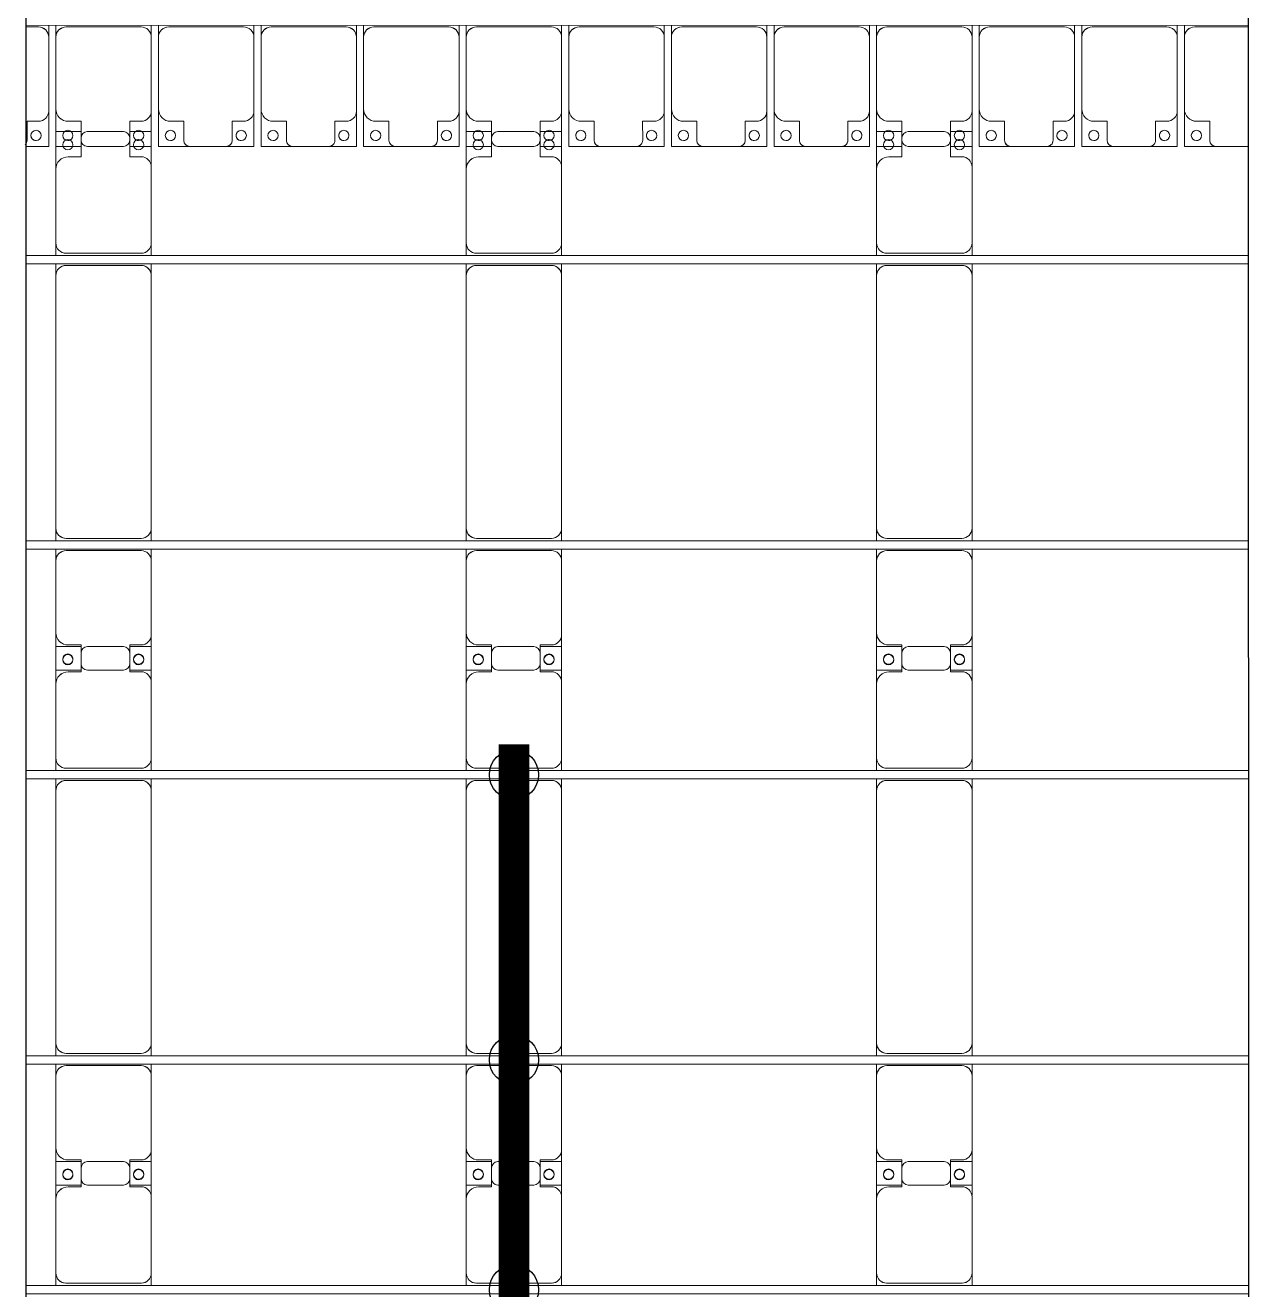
# Model space of a CAD drawing. Header units: millimetres. Extents: x -496478 to -186190, y -204059 to -87354.
# Drawn here: x -311122 to -305160, y -176290 to -170127 of the extents above; entities that cross this region are included whole.
import ezdxf

# ---------------------------------------------------------------- set-up
doc = ezdxf.new("R2010")
doc.units = ezdxf.units.MM
for name, color, linetype, lineweight in [('A-DETL-MBND', 5, 'Continuous', 9), ('A-GENM', 13, 'Continuous', 9), ('S-BEAM', 12, 'Continuous', 9)]:
    doc.layers.add(name, color=color, linetype=linetype, lineweight=lineweight)
doc.layers.add('GC-HOP 40x60 GIA CUONG', color=1, linetype='Continuous')

# ---------------------------------------------------------------- blocks, each defined once
blk = doc.blocks.new('Dải phao đi lại kèm đỡ invester - DẢI PHAO ĐI LẠI-18893-BỐ TRÍ KHUNG KẾT CẤU BÈ PIN 01')
at = {"layer": 'A-DETL-MBND', "color": 8}
for p, q in [((127673.4, -729.7), (127611.5, -729.7)), ((127723.4, -722), (127723.4, -779.7)), ((127758.4, -779.7), (127758.4, -722)), ((128173.4, -729.7), (127808.4, -729.7)), ((128223.4, -722), (128223.4, -779.7)), ((128258.4, -779.7), (128258.4, -722)), ((128673.4, -729.7), (128308.4, -729.7)), ((128723.4, -722), (128723.4, -779.7)), ((128758.4, -779.7), (128758.4, -722)), ((129173.4, -729.7), (128808.4, -729.7)), ((129223.4, -722), (129223.4, -779.7)), ((129258.4, -779.7), (129258.4, -722)), ((129673.4, -729.7), (129308.4, -729.7)), ((129723.4, -722), (129723.4, -779.7)), ((129758.4, -779.7), (129758.4, -722)), ((130173.4, -729.7), (129808.4, -729.7)), ((130223.4, -722), (130223.4, -779.7)), ((130258.4, -779.7), (130258.4, -722)), ((130673.4, -729.7), (130308.4, -729.7)), ((130723.4, -722), (130723.4, -779.7)), ((130758.4, -779.7), (130758.4, -722)), ((131173.4, -729.7), (130808.4, -729.7)), ((131223.4, -722), (131223.4, -779.7)), ((131258.4, -779.7), (131258.4, -722)), ((131673.4, -729.7), (131308.4, -729.7)), ((131723.4, -722), (131723.4, -779.7)), ((131758.4, -779.7), (131758.4, -722)), ((132173.4, -729.7), (131808.4, -729.7)), ((132223.4, -722), (132223.4, -779.7)), ((132258.4, -779.7), (132258.4, -722)), ((132673.4, -729.7), (132308.4, -729.7)), ((132723.4, -722), (132723.4, -779.7)), ((132758.4, -779.7), (132758.4, -722)), ((133173.4, -729.7), (132808.4, -729.7)), ((133223.4, -722), (133223.4, -779.7)), ((133258.4, -779.7), (133258.4, -722)), ((133571.5, -729.7), (133308.4, -729.7)), ((127723.4, -1139.7), (127723.4, -779.7)), ((127758.4, -779.7), (127758.4, -1129.7)), ((128223.4, -1139.7), (128223.4, -779.7)), ((128258.4, -779.7), (128258.4, -1129.7)), ((128723.4, -1139.7), (128723.4, -779.7)), ((128758.4, -779.7), (128758.4, -1129.7)), ((129223.4, -1139.7), (129223.4, -779.7)), ((129258.4, -779.7), (129258.4, -1129.7)), ((129723.4, -1139.7), (129723.4, -779.7)), ((129758.4, -779.7), (129758.4, -1129.7)), ((130223.4, -1139.7), (130223.4, -779.7)), ((130258.4, -779.7), (130258.4, -1129.7)), ((130723.4, -1139.7), (130723.4, -779.7)), ((130758.4, -779.7), (130758.4, -1129.7)), ((131223.4, -1139.7), (131223.4, -779.7)), ((131258.4, -779.7), (131258.4, -1129.7)), ((131723.4, -1139.7), (131723.4, -779.7)), ((131758.4, -779.7), (131758.4, -1129.7)), ((132223.4, -1139.7), (132223.4, -779.7)), ((132258.4, -779.7), (132258.4, -1129.7)), ((132723.4, -1139.7), (132723.4, -779.7)), ((132758.4, -779.7), (132758.4, -1129.7)), ((133223.4, -1139.7), (133223.4, -779.7)), ((133258.4, -779.7), (133258.4, -1129.7)), ((127723.4, -1139.7), (127723.4, -1312.2)), ((127758.4, -1312.2), (127758.4, -1129.7)), ((128223.4, -1139.7), (128223.4, -1312.2)), ((128258.4, -1312.2), (128258.4, -1129.7)), ((128723.4, -1139.7), (128723.4, -1312.2)), ((128758.4, -1312.2), (128758.4, -1129.7)), ((129223.4, -1139.7), (129223.4, -1312.2)), ((129258.4, -1312.2), (129258.4, -1129.7)), ((129723.4, -1139.7), (129723.4, -1312.2)), ((129758.4, -1312.2), (129758.4, -1129.7)), ((130223.4, -1139.7), (130223.4, -1312.2)), ((130258.4, -1312.2), (130258.4, -1129.7)), ((130723.4, -1139.7), (130723.4, -1312.2)), ((130758.4, -1312.2), (130758.4, -1129.7)), ((131223.4, -1139.7), (131223.4, -1312.2)), ((131258.4, -1312.2), (131258.4, -1129.7)), ((131723.4, -1139.7), (131723.4, -1312.2)), ((131758.4, -1312.2), (131758.4, -1129.7)), ((132223.4, -1139.7), (132223.4, -1312.2)), ((132258.4, -1312.2), (132258.4, -1129.7)), ((132723.4, -1139.7), (132723.4, -1312.2)), ((132758.4, -1312.2), (132758.4, -1129.7)), ((133223.4, -1139.7), (133223.4, -1312.2)), ((133258.4, -1312.2), (133258.4, -1129.7)), ((127618.2, -1282.2), (127618.2, -1189.7)), ((127618.2, -1189.7), (127673.4, -1189.7)), ((127818.4, -1189.7), (127881.8, -1189.7)), ((127881.8, -1189.7), (127881.8, -1282.2)), ((128118.2, -1282.2), (128118.2, -1189.7)), ((128118.2, -1189.7), (128173.4, -1189.7)), ((128318.4, -1189.7), (128381.8, -1189.7)), ((128381.8, -1189.7), (128381.8, -1282.2)), ((128618.2, -1282.2), (128618.2, -1189.7)), ((128618.2, -1189.7), (128673.4, -1189.7)), ((128818.4, -1189.7), (128881.8, -1189.7)), ((128881.8, -1189.7), (128881.8, -1282.2)), ((129118.2, -1282.2), (129118.2, -1189.7)), ((129118.2, -1189.7), (129173.4, -1189.7)), ((129318.4, -1189.7), (129381.8, -1189.7)), ((129381.8, -1189.7), (129381.8, -1282.2)), ((129618.2, -1282.2), (129618.2, -1189.7)), ((129618.2, -1189.7), (129673.4, -1189.7)), ((129818.4, -1189.7), (129881.8, -1189.7)), ((129881.8, -1189.7), (129881.8, -1282.2)), ((130118.2, -1282.2), (130118.2, -1189.7)), ((130118.2, -1189.7), (130173.4, -1189.7)), ((130318.4, -1189.7), (130381.8, -1189.7)), ((130381.8, -1189.7), (130381.8, -1282.2)), ((130618.2, -1282.2), (130618.2, -1189.7)), ((130618.2, -1189.7), (130673.4, -1189.7)), ((130818.4, -1189.7), (130881.8, -1189.7)), ((130881.8, -1189.7), (130881.8, -1282.2)), ((131118.2, -1282.2), (131118.2, -1189.7)), ((131118.2, -1189.7), (131173.4, -1189.7)), ((131318.4, -1189.7), (131381.8, -1189.7)), ((131381.8, -1189.7), (131381.8, -1282.2)), ((131618.2, -1282.2), (131618.2, -1189.7)), ((131618.2, -1189.7), (131673.4, -1189.7)), ((131818.4, -1189.7), (131881.8, -1189.7)), ((131881.8, -1189.7), (131881.8, -1282.2)), ((132118.2, -1282.2), (132118.2, -1189.7)), ((132118.2, -1189.7), (132173.4, -1189.7)), ((132318.4, -1189.7), (132381.8, -1189.7)), ((132381.8, -1189.7), (132381.8, -1282.2)), ((132618.2, -1282.2), (132618.2, -1189.7)), ((132618.2, -1189.7), (132673.4, -1189.7)), ((132818.4, -1189.7), (132881.8, -1189.7)), ((132881.8, -1189.7), (132881.8, -1282.2)), ((133118.2, -1282.2), (133118.2, -1189.7)), ((133118.2, -1189.7), (133173.4, -1189.7)), ((133318.4, -1189.7), (133381.8, -1189.7)), ((133381.8, -1189.7), (133381.8, -1282.2)), ((127723.4, -1312.2), (127611.5, -1312.2)), ((127611.5, -1312.2), (127723.4, -1312.2)), ((127881.8, -1312.2), (127758.4, -1312.2)), ((127792.1, -1312.2), (127840.2, -1312.2)), ((127911.8, -1312.2), (128088.2, -1312.2)), ((128223.4, -1312.2), (128118.2, -1312.2)), ((128138.5, -1312.2), (128186.6, -1312.2)), ((128411.8, -1312.2), (128258.4, -1312.2)), ((128258.4, -1312.2), (128411.8, -1312.2)), ((128411.8, -1312.2), (128588.2, -1312.2)), ((128723.4, -1312.2), (128588.2, -1312.2)), ((128588.2, -1312.2), (128723.4, -1312.2)), ((128911.8, -1312.2), (128758.4, -1312.2)), ((128758.4, -1312.2), (128911.8, -1312.2)), ((128911.8, -1312.2), (129088.2, -1312.2)), ((129223.4, -1312.2), (129088.2, -1312.2)), ((129088.2, -1312.2), (129223.4, -1312.2)), ((129411.8, -1312.2), (129258.4, -1312.2)), ((129258.4, -1312.2), (129411.8, -1312.2)), ((129411.8, -1312.2), (129588.2, -1312.2)), ((129723.4, -1312.2), (129588.2, -1312.2)), ((129588.2, -1312.2), (129723.4, -1312.2)), ((129881.8, -1312.2), (129758.4, -1312.2)), ((129792.1, -1312.2), (129840.2, -1312.2)), ((129911.8, -1312.2), (130088.2, -1312.2)), ((130223.4, -1312.2), (130118.2, -1312.2)), ((130138.5, -1312.2), (130186.6, -1312.2)), ((130411.8, -1312.2), (130258.4, -1312.2)), ((130258.4, -1312.2), (130411.8, -1312.2)), ((130411.8, -1312.2), (130588.2, -1312.2)), ((130723.4, -1312.2), (130588.2, -1312.2)), ((130588.2, -1312.2), (130723.4, -1312.2)), ((130911.8, -1312.2), (130758.4, -1312.2)), ((130758.4, -1312.2), (130911.8, -1312.2)), ((130911.8, -1312.2), (131088.2, -1312.2)), ((131223.4, -1312.2), (131088.2, -1312.2)), ((131088.2, -1312.2), (131220.1, -1312.2)), ((131411.8, -1312.2), (131258.4, -1312.2)), ((131258.4, -1312.2), (131411.8, -1312.2)), ((131411.8, -1312.2), (131588.2, -1312.2)), ((131723.4, -1312.2), (131588.2, -1312.2)), ((131588.2, -1312.2), (131723.4, -1312.2)), ((131881.8, -1312.2), (131758.4, -1312.2)), ((131792.1, -1312.2), (131840.2, -1312.2)), ((131911.8, -1312.2), (132088.2, -1312.2)), ((132223.4, -1312.2), (132118.2, -1312.2)), ((132138.5, -1312.2), (132186.6, -1312.2)), ((132411.8, -1312.2), (132258.4, -1312.2)), ((132258.4, -1312.2), (132411.8, -1312.2)), ((132411.8, -1312.2), (132588.2, -1312.2)), ((132723.4, -1312.2), (132588.2, -1312.2)), ((132588.2, -1312.2), (132723.4, -1312.2)), ((132911.8, -1312.2), (132758.4, -1312.2)), ((132758.4, -1312.2), (132911.8, -1312.2)), ((132911.8, -1312.2), (133088.2, -1312.2)), ((133223.4, -1312.2), (133088.2, -1312.2)), ((133088.2, -1312.2), (133223.4, -1312.2)), ((133411.8, -1312.2), (133258.4, -1312.2)), ((133258.4, -1312.2), (133411.8, -1312.2)), ((133411.8, -1312.2), (133571.5, -1312.2))]:
    blk.add_line(p, q, dxfattribs=at)
for centre, radius, start, end in [((127673.4, -779.7), 50, 0, 90), ((127673.4, -779.7), 50, 45, 90), ((127808.4, -779.7), 50, 90, 180), ((127808.4, -779.7), 50, 90, 135), ((128173.4, -779.7), 50, 360, 90), ((128173.4, -779.7), 50, 45, 90), ((128308.4, -779.7), 50, 90, 180), ((128308.4, -779.7), 50, 90, 135), ((128673.4, -779.7), 50, 360, 90), ((128673.4, -779.7), 50, 45, 90), ((128808.4, -779.7), 50, 90, 180), ((128808.4, -779.7), 50, 90, 135), ((129173.4, -779.7), 50, 0, 90), ((129173.4, -779.7), 50, 45, 90), ((129308.4, -779.7), 50, 90, 180), ((129308.4, -779.7), 50, 90, 135), ((129673.4, -779.7), 50, 0, 90), ((129673.4, -779.7), 50, 45, 90), ((129808.4, -779.7), 50, 90, 180), ((129808.4, -779.7), 50, 90, 135), ((130173.4, -779.7), 50, 360, 90), ((130173.4, -779.7), 50, 45, 90), ((130308.4, -779.7), 50, 90, 180), ((130308.4, -779.7), 50, 90, 135), ((130673.4, -779.7), 50, 360, 90), ((130673.4, -779.7), 50, 45, 90), ((130808.4, -779.7), 50, 90, 180), ((130808.4, -779.7), 50, 90, 135), ((131173.4, -779.7), 50, 360, 90), ((131173.4, -779.7), 50, 45, 90), ((131308.4, -779.7), 50, 90, 180), ((131308.4, -779.7), 50, 90, 135), ((131673.4, -779.7), 50, 360, 90), ((131673.4, -779.7), 50, 45, 90), ((131808.4, -779.7), 50, 90, 180), ((131808.4, -779.7), 50, 90, 135), ((132173.4, -779.7), 50, 360, 90), ((132173.4, -779.7), 50, 45, 90), ((132308.4, -779.7), 50, 90, 180), ((132308.4, -779.7), 50, 90, 135), ((132673.4, -779.7), 50, 360, 90), ((132673.4, -779.7), 50, 45, 90), ((132808.4, -779.7), 50, 90, 180), ((132808.4, -779.7), 50, 90, 135), ((133173.4, -779.7), 50, 0, 90), ((133173.4, -779.7), 50, 45, 90), ((133308.4, -779.7), 50, 90, 180), ((133308.4, -779.7), 50, 90, 135), ((127673.4, -1139.7), 50, 270, 0), ((127818.4, -1129.7), 60, 180, 270), ((128173.4, -1139.7), 50, 270, 360), ((128318.4, -1129.7), 60, 180, 270), ((128673.4, -1139.7), 50, 270, 0), ((128818.4, -1129.7), 60, 180, 270), ((129173.4, -1139.7), 50, 270, 0), ((129318.4, -1129.7), 60, 180, 270), ((129673.4, -1139.7), 50, 270, 360), ((129818.4, -1129.7), 60, 180, 270), ((130173.4, -1139.7), 50, 270, 0), ((130318.4, -1129.7), 60, 180, 270), ((130673.4, -1139.7), 50, 270, 0), ((130818.4, -1129.7), 60, 180, 270), ((131173.4, -1139.7), 50, 270, 360), ((131318.4, -1129.7), 60, 180, 270), ((131673.4, -1139.7), 50, 270, 0), ((131818.4, -1129.7), 60, 180, 270), ((132173.4, -1139.7), 50, 270, 0), ((132318.4, -1129.7), 60, 180, 270), ((132673.4, -1139.7), 50, 270, 360), ((132818.4, -1129.7), 60, 180, 270), ((133173.4, -1139.7), 50, 270, 0), ((133318.4, -1129.7), 60, 180, 270), ((127673.4, -1139.7), 50, 270, 315), ((127818.4, -1129.7), 60, 225, 270), ((128173.4, -1139.7), 50, 270, 315), ((128318.4, -1129.7), 60, 225, 270), ((128673.4, -1139.7), 50, 270, 315), ((128818.4, -1129.7), 60, 225, 270), ((129173.4, -1139.7), 50, 270, 315), ((129318.4, -1129.7), 60, 225, 270), ((129673.4, -1139.7), 50, 270, 315), ((129818.4, -1129.7), 60, 225, 270), ((130173.4, -1139.7), 50, 270, 315), ((130318.4, -1129.7), 60, 225, 270), ((130673.4, -1139.7), 50, 270, 315), ((130818.4, -1129.7), 60, 225, 270), ((131173.4, -1139.7), 50, 270, 315), ((131318.4, -1129.7), 60, 225, 270), ((131673.4, -1139.7), 50, 270, 315), ((131818.4, -1129.7), 60, 225, 270), ((132173.4, -1139.7), 50, 270, 315), ((132318.4, -1129.7), 60, 225, 270), ((132673.4, -1139.7), 50, 270, 315), ((132818.4, -1129.7), 60, 225, 270), ((133173.4, -1139.7), 50, 270, 315), ((133318.4, -1129.7), 60, 225, 270), ((127588.2, -1282.2), 30, 315, 360), ((127588.2, -1282.2), 30, 315, 345), ((127661.8, -1258.6), 25, 90, 270), ((127661.8, -1258.6), 25, 165, 270), ((127661.8, -1258.6), 25, 270, 90), ((127661.8, -1258.6), 25, 0, 15), ((127816.8, -1258.6), 25, 90, 270), ((127816.8, -1258.6), 25, 270, 90), ((127816.8, -1258.6), 25, 270, 285), ((127911.8, -1282.2), 30, 180, 270), ((128088.2, -1282.2), 30, 270, 360), ((128161.8, -1258.6), 25, 90, 270), ((128161.8, -1258.6), 25, 255, 270), ((128161.8, -1258.6), 25, 270, 90), ((128316.8, -1258.6), 25, 90, 270), ((128316.8, -1258.6), 25, 165, 180), ((128316.8, -1258.6), 25, 270, 90), ((128316.8, -1258.6), 25, 270, 285), ((128411.8, -1282.2), 30, 180, 270), ((128411.8, -1282.2), 30, 195, 270), ((128588.2, -1282.2), 30, 270, 360), ((128588.2, -1282.2), 30, 270, 345), ((128661.8, -1258.6), 25, 90, 270), ((128661.8, -1258.6), 25, 165, 270), ((128661.8, -1258.6), 25, 270, 90), ((128661.8, -1258.6), 25, 0, 15), ((128816.8, -1258.6), 25, 90, 270), ((128816.8, -1258.6), 25, 165, 180), ((128816.8, -1258.6), 25, 270, 90), ((128816.8, -1258.6), 25, 270, 285), ((128911.8, -1282.2), 30, 180, 270), ((128911.8, -1282.2), 30, 195, 270), ((129088.2, -1282.2), 30, 270, 0), ((129088.2, -1282.2), 30, 270, 345), ((129161.8, -1258.6), 25, 90, 270), ((129161.8, -1258.6), 25, 165, 270), ((129161.8, -1258.6), 25, 270, 90), ((129161.8, -1258.6), 25, 0, 15), ((129316.8, -1258.6), 25, 90, 270), ((129316.8, -1258.6), 25, 165, 180), ((129316.8, -1258.6), 25, 270, 90), ((129316.8, -1258.6), 25, 270, 285), ((129411.8, -1282.2), 30, 180, 270), ((129411.8, -1282.2), 30, 195, 270), ((129588.2, -1282.2), 30, 270, 360), ((129588.2, -1282.2), 30, 270, 345), ((129661.8, -1258.6), 25, 90, 270), ((129661.8, -1258.6), 25, 165, 270), ((129661.8, -1258.6), 25, 270, 90), ((129661.8, -1258.6), 25, 360, 15), ((129816.8, -1258.6), 25, 90, 270), ((129816.8, -1258.6), 25, 270, 90), ((129816.8, -1258.6), 25, 270, 285), ((129911.8, -1282.2), 30, 180, 270), ((130088.2, -1282.2), 30, 270, 0), ((130161.8, -1258.6), 25, 90, 270), ((130161.8, -1258.6), 25, 255, 270), ((130161.8, -1258.6), 25, 270, 90), ((130316.8, -1258.6), 25, 90, 270), ((130316.8, -1258.6), 25, 165, 180), ((130316.8, -1258.6), 25, 270, 90), ((130316.8, -1258.6), 25, 270, 285), ((130411.8, -1282.2), 30, 180, 270), ((130411.8, -1282.2), 30, 195, 270), ((130588.2, -1282.2), 30, 270, 0), ((130588.2, -1282.2), 30, 270, 345), ((130661.8, -1258.6), 25, 90, 270), ((130661.8, -1258.6), 25, 165, 270), ((130661.8, -1258.6), 25, 270, 90), ((130661.8, -1258.6), 25, 0, 15), ((130816.8, -1258.6), 25, 90, 270), ((130816.8, -1258.6), 25, 165, 180), ((130816.8, -1258.6), 25, 270, 90), ((130816.8, -1258.6), 25, 270, 285), ((130911.8, -1282.2), 30, 180, 270), ((130911.8, -1282.2), 30, 195, 270), ((131088.2, -1282.2), 30, 270, 360), ((131088.2, -1282.2), 30, 270, 345), ((131161.8, -1258.6), 25, 90, 270), ((131161.8, -1258.6), 25, 165, 270), ((131161.8, -1258.6), 25, 270, 90), ((131161.8, -1258.6), 25, 0, 15), ((131316.8, -1258.6), 25, 90, 270), ((131316.8, -1258.6), 25, 165, 180), ((131316.8, -1258.6), 25, 270, 90), ((131316.8, -1258.6), 25, 270, 285), ((131411.8, -1282.2), 30, 180, 270), ((131411.8, -1282.2), 30, 195, 270), ((131588.2, -1282.2), 30, 270, 0), ((131588.2, -1282.2), 30, 270, 345), ((131661.8, -1258.6), 25, 90, 270), ((131661.8, -1258.6), 25, 165, 270), ((131661.8, -1258.6), 25, 270, 90), ((131661.8, -1258.6), 25, 360, 15), ((131816.8, -1258.6), 25, 90, 270), ((131816.8, -1258.6), 25, 270, 90), ((131816.8, -1258.6), 25, 270, 285), ((131911.8, -1282.2), 30, 180, 270), ((132088.2, -1282.2), 30, 270, 0), ((132161.8, -1258.6), 25, 90, 270), ((132161.8, -1258.6), 25, 255, 270), ((132161.8, -1258.6), 25, 270, 90), ((132316.8, -1258.6), 25, 90, 270), ((132316.8, -1258.6), 25, 165, 180), ((132316.8, -1258.6), 25, 270, 90), ((132316.8, -1258.6), 25, 270, 285), ((132411.8, -1282.2), 30, 180, 270), ((132411.8, -1282.2), 30, 195, 270), ((132588.2, -1282.2), 30, 270, 0), ((132588.2, -1282.2), 30, 270, 345), ((132661.8, -1258.6), 25, 90, 270), ((132661.8, -1258.6), 25, 165, 270), ((132661.8, -1258.6), 25, 270, 90), ((132661.8, -1258.6), 25, 360, 15), ((132816.8, -1258.6), 25, 90, 270), ((132816.8, -1258.6), 25, 165, 180), ((132816.8, -1258.6), 25, 270, 90), ((132816.8, -1258.6), 25, 270, 285), ((132911.8, -1282.2), 30, 180, 270), ((132911.8, -1282.2), 30, 195, 270), ((133088.2, -1282.2), 30, 270, 0), ((133088.2, -1282.2), 30, 270, 345), ((133161.8, -1258.6), 25, 90, 270), ((133161.8, -1258.6), 25, 165, 270), ((133161.8, -1258.6), 25, 270, 90), ((133161.8, -1258.6), 25, 360, 15), ((133316.8, -1258.6), 25, 90, 270), ((133316.8, -1258.6), 25, 165, 180), ((133316.8, -1258.6), 25, 270, 90), ((133316.8, -1258.6), 25, 270, 285), ((133411.8, -1282.2), 30, 180, 270), ((133411.8, -1282.2), 30, 195, 270), ((127588.2, -1282.2), 30, 315, 330), ((127588.2, -1282.2), 30, 315, 330), ((128411.8, -1282.2), 30, 255, 270), ((128411.8, -1282.2), 30, 255, 270), ((128588.2, -1282.2), 30, 270, 285), ((128588.2, -1282.2), 30, 270, 285), ((128588.2, -1282.2), 30, 315, 330), ((128588.2, -1282.2), 30, 315, 330), ((128911.8, -1282.2), 30, 255, 270), ((128911.8, -1282.2), 30, 255, 270), ((129088.2, -1282.2), 30, 270, 285), ((129088.2, -1282.2), 30, 270, 285), ((129088.2, -1282.2), 30, 315, 330), ((129088.2, -1282.2), 30, 315, 330), ((129411.8, -1282.2), 30, 255, 270), ((129411.8, -1282.2), 30, 255, 270), ((129588.2, -1282.2), 30, 270, 285), ((129588.2, -1282.2), 30, 270, 285), ((129588.2, -1282.2), 30, 315, 330), ((129588.2, -1282.2), 30, 315, 330), ((130411.8, -1282.2), 30, 255, 270), ((130411.8, -1282.2), 30, 255, 270), ((130588.2, -1282.2), 30, 270, 285), ((130588.2, -1282.2), 30, 270, 285), ((130588.2, -1282.2), 30, 315, 330), ((130588.2, -1282.2), 30, 315, 330), ((130911.8, -1282.2), 30, 255, 270), ((130911.8, -1282.2), 30, 255, 270), ((131088.2, -1282.2), 30, 270, 285), ((131088.2, -1282.2), 30, 270, 285), ((131088.2, -1282.2), 30, 315, 330), ((131088.2, -1282.2), 30, 315, 330), ((131411.8, -1282.2), 30, 255, 270), ((131411.8, -1282.2), 30, 255, 270), ((131588.2, -1282.2), 30, 270, 285), ((131588.2, -1282.2), 30, 270, 285), ((131588.2, -1282.2), 30, 315, 330), ((131588.2, -1282.2), 30, 315, 330), ((132411.8, -1282.2), 30, 255, 270), ((132411.8, -1282.2), 30, 255, 270), ((132588.2, -1282.2), 30, 270, 285), ((132588.2, -1282.2), 30, 270, 285), ((132588.2, -1282.2), 30, 315, 330), ((132588.2, -1282.2), 30, 315, 330), ((132911.8, -1282.2), 30, 255, 270), ((132911.8, -1282.2), 30, 255, 270), ((133088.2, -1282.2), 30, 270, 285), ((133088.2, -1282.2), 30, 270, 285), ((133088.2, -1282.2), 30, 315, 330), ((133088.2, -1282.2), 30, 315, 330), ((133411.8, -1282.2), 30, 255, 270), ((133411.8, -1282.2), 30, 255, 270)]:
    blk.add_arc(centre, radius, start, end, dxfattribs=at)
blk = doc.blocks.new('Dai phao do pin - DẢI PHAO ĐỠ PIN-17023-BỐ TRÍ KHUNG KẾT CẤU BÈ PIN 01')
at = {"layer": 'A-DETL-MBND', "color": 8}
for p, q in [((10748, 241.6), (10809.7, 241.6)), ((10759.7, 191.6), (10759.7, -173.4)), ((11169.7, 241.6), (10809.7, 241.6)), ((11169.7, 241.6), (11352.2, 241.6)), ((11237.8, 241.6), (11420.3, 241.6)), ((11237.8, 118.2), (11237.8, 241.6)), ((11352.2, 241.6), (11352.2, 118.2)), ((11770.3, 241.6), (11420.3, 241.6)), ((11770.3, 241.6), (11828, 241.6)), ((11820.3, -173.4), (11820.3, 191.6)), ((11868, 241.6), (11929.7, 241.6)), ((11879.7, 191.6), (11879.7, -173.4)), ((13160.3, 241.6), (11929.7, 241.6)), ((13160.3, 241.6), (13218, 241.6)), ((13210.3, -173.4), (13210.3, 191.6)), ((13258, 241.6), (13319.3, 241.6)), ((13269.7, 191.6), (13269.7, -173.4)), ((13679.7, 241.6), (13319.7, 241.6)), ((13679.7, 241.6), (13862.2, 241.6)), ((13747.8, 241.6), (13930.3, 241.6)), ((13747.8, 118.2), (13747.8, 241.6)), ((13862.2, 241.6), (13862.2, 118.2)), ((14280.3, 241.6), (13930.3, 241.6)), ((14280.3, 241.6), (14338, 241.6)), ((14330.3, -173.4), (14330.3, 191.6)), ((14378, 241.6), (14439.7, 241.6)), ((14389.7, 191.6), (14389.7, -173.4)), ((15670.3, 241.6), (14439.7, 241.6)), ((15670.3, 241.6), (15728, 241.6)), ((15720.3, -173.4), (15720.3, 191.6)), ((15768, 241.6), (15829.7, 241.6)), ((15779.7, 191.6), (15779.7, -173.4)), ((16189.7, 241.6), (15829.7, 241.6)), ((16189.7, 241.6), (16372.2, 241.6)), ((16372.2, 241.6), (16372.2, 118.2)), ((16372.2, 166.5), (16372.2, 201)), ((11229.7, 118.2), (11229.7, 181.6)), ((11360.3, 181.6), (11360.3, 118.2)), ((13739.7, 118.2), (13739.7, 181.6)), ((13870.3, 181.6), (13870.3, 118.2)), ((16249.7, 118.2), (16249.7, 181.6)), ((11322.2, 118.2), (11229.7, 118.2)), ((11237.8, 88.2), (11237.8, -88.2)), ((11360.3, 118.2), (11267.8, 118.2)), ((11352.2, -88.2), (11352.2, 88.2)), ((13832.2, 118.2), (13739.7, 118.2)), ((13747.8, 88.2), (13747.8, -88.2)), ((13870.3, 118.2), (13777.8, 118.2)), ((13862.2, -88.2), (13862.2, 88.2)), ((16342.2, 118.2), (16249.7, 118.2)), ((16372.2, -88.2), (16372.2, 88.2)), ((11229.7, -173.4), (11229.7, -118.2)), ((11229.7, -118.2), (11322.2, -118.2)), ((11237.8, -223.4), (11237.8, -118.2)), ((11267.8, -118.2), (11360.3, -118.2)), ((11352.2, -118.2), (11352.2, -223.4)), ((11360.3, -118.2), (11360.3, -173.4)), ((13739.7, -173.4), (13739.7, -118.2)), ((13739.7, -118.2), (13832.2, -118.2)), ((13747.8, -223.4), (13747.8, -118.2)), ((13777.8, -118.2), (13870.3, -118.2)), ((13862.2, -118.2), (13862.2, -223.4)), ((13870.3, -118.2), (13870.3, -173.4)), ((16249.7, -173.4), (16249.7, -118.2)), ((16249.7, -118.2), (16342.2, -118.2)), ((16372.2, -118.2), (16372.2, -223.4)), ((16372.2, -179.7), (16372.2, -143.8)), ((10809.7, -223.4), (10748, -223.4)), ((10809.7, -223.4), (11179.7, -223.4)), ((11352.2, -223.4), (11186.6, -223.4)), ((11410.3, -223.4), (11237.8, -223.4)), ((11410.3, -223.4), (11770.3, -223.4)), ((11828, -223.4), (11770.3, -223.4)), ((11929.7, -223.4), (11868, -223.4)), ((11929.7, -223.4), (13160.3, -223.4)), ((13218, -223.4), (13160.3, -223.4)), ((13319.3, -223.4), (13258, -223.4)), ((13319.7, -223.4), (13689.7, -223.4)), ((13862.2, -223.4), (13689.7, -223.4)), ((13920.3, -223.4), (13747.8, -223.4)), ((13920.3, -223.4), (14280.3, -223.4)), ((14338, -223.4), (14280.3, -223.4)), ((14439.7, -223.4), (14378, -223.4)), ((14439.7, -223.4), (15670.3, -223.4)), ((15728, -223.4), (15670.3, -223.4)), ((15829.7, -223.4), (15768, -223.4)), ((15829.7, -223.4), (16199.7, -223.4)), ((16372.2, -223.4), (16199.7, -223.4))]:
    blk.add_line(p, q, dxfattribs=at)
for centre, radius, start, end in [((10809.7, 191.6), 50, 90, 180), ((10809.7, 191.6), 50, 135, 176.30986), ((11169.7, 181.6), 60, 0, 90), ((11169.7, 181.6), 60, 0, 45), ((11288.6, 183.2), 25, 0, 180), ((11291.4, 183.2), 25, 360, 180), ((11420.3, 181.6), 60, 90, 180), ((11420.3, 181.6), 60, 135, 180), ((11770.3, 191.6), 50, 0, 90), ((11770.3, 191.6), 50, 0, 45), ((11929.7, 191.6), 50, 90, 180), ((11929.7, 191.6), 50, 105, 180), ((13160.3, 191.6), 50, 0, 90), ((13160.3, 191.6), 50, 15, 90), ((13319.7, 191.6), 50, 90, 180), ((13319.7, 191.6), 50, 135, 180), ((13679.7, 181.6), 60, 0, 90), ((13679.7, 181.6), 60, 0, 45), ((13798.6, 183.2), 25, 0, 180), ((13801.4, 183.2), 25, 360, 180), ((13930.3, 181.6), 60, 90, 180), ((13930.3, 181.6), 60, 135, 180), ((14280.3, 191.6), 50, 360, 90), ((14280.3, 191.6), 50, 360, 45), ((14439.7, 191.6), 50, 90, 180), ((14439.7, 191.6), 50, 105, 180), ((15670.3, 191.6), 50, 0, 90), ((15670.3, 191.6), 50, 15, 90), ((15829.7, 191.6), 50, 90, 180), ((15829.7, 191.6), 50, 135, 180), ((16189.7, 181.6), 60, 360, 90), ((16189.7, 181.6), 60, 360, 45), ((16308.6, 183.2), 25, 0, 180), ((11288.6, 183.2), 25, 180, 0), ((11291.4, 183.2), 25, 180, 360), ((11291.4, 183.2), 25, 180, 195), ((13798.6, 183.2), 25, 180, 360), ((13801.4, 183.2), 25, 180, 0), ((13801.4, 183.2), 25, 180, 195), ((16308.6, 183.2), 25, 180, 360), ((11267.8, 88.2), 30, 90, 180), ((11322.2, 88.2), 30, 0, 90), ((13777.8, 88.2), 30, 90, 180), ((13832.2, 88.2), 30, 0, 90), ((16342.2, 88.2), 30, 360, 90), ((11267.8, -88.2), 30, 180, 270), ((11322.2, -88.2), 30, 270, 0), ((13777.8, -88.2), 30, 180, 270), ((13832.2, -88.2), 30, 270, 360), ((16342.2, -88.2), 30, 270, 0), ((10809.7, -173.4), 50, 180, 270), ((10809.7, -173.4), 50, 183.64685, 225), ((11179.7, -173.4), 50, 270, 360), ((11179.7, -173.4), 50, 315, 360), ((11288.6, -161.8), 25, 0, 180), ((11288.6, -161.8), 25, 180, 0), ((11291.4, -161.8), 25, 360, 180), ((11291.4, -161.8), 25, 120, 180), ((11291.4, -161.8), 25, 180, 360), ((11291.4, -161.8), 25, 75, 105), ((11288.6, -161.8), 25, 75, 90), ((11288.6, -161.8), 25, 30, 45), ((11288.6, -161.8), 25, 0, 15), ((11410.3, -173.4), 50, 180, 270), ((11410.3, -173.4), 50, 180, 225), ((11770.3, -173.4), 50, 270, 360), ((11770.3, -173.4), 50, 315, 360), ((11929.7, -173.4), 50, 180, 270), ((11929.7, -173.4), 50, 180, 270), ((13160.3, -173.4), 50, 270, 0), ((13160.3, -173.4), 50, 285, 360), ((13319.7, -173.4), 50, 180, 270), ((13319.7, -173.4), 50, 180, 225), ((13689.7, -173.4), 50, 270, 0), ((13689.7, -173.4), 50, 315, 0), ((13798.6, -161.8), 25, 0, 180), ((13798.6, -161.8), 25, 180, 0), ((13801.4, -161.8), 25, 360, 180), ((13801.4, -161.8), 25, 120, 180), ((13801.4, -161.8), 25, 180, 360), ((13801.4, -161.8), 25, 75, 105), ((13798.6, -161.8), 25, 75, 90), ((13798.6, -161.8), 25, 30, 45), ((13798.6, -161.8), 25, 360, 15), ((13920.3, -173.4), 50, 180, 270), ((13920.3, -173.4), 50, 180, 225), ((14280.3, -173.4), 50, 270, 0), ((14280.3, -173.4), 50, 315, 360), ((14439.7, -173.4), 50, 180, 270), ((14439.7, -173.4), 50, 180, 270), ((15670.3, -173.4), 50, 270, 0), ((15670.3, -173.4), 50, 285, 360), ((15829.7, -173.4), 50, 180, 270), ((15829.7, -173.4), 50, 180, 225), ((16199.7, -173.4), 50, 270, 360), ((16199.7, -173.4), 50, 315, 360), ((16308.6, -161.8), 25, 0, 180), ((16308.6, -161.8), 25, 180, 360), ((16308.6, -161.8), 25, 30, 45), ((16308.6, -161.8), 25, 0, 15)]:
    blk.add_arc(centre, radius, start, end, dxfattribs=at)
blk = doc.blocks.new('Dai phao do pin - DẢI PHAO ĐỠ PIN-16228-BỐ TRÍ KHUNG KẾT CẤU BÈ PIN 01')
at = {"layer": 'A-DETL-MBND', "color": 8}
for p, q in [((10748, 241.6), (10809.7, 241.6)), ((10759.7, 191.6), (10759.7, -173.4)), ((11169.7, 241.6), (10809.7, 241.6)), ((11169.7, 241.6), (11352.2, 241.6)), ((11237.8, 241.6), (11420.3, 241.6)), ((11237.8, 118.2), (11237.8, 241.6)), ((11352.2, 241.6), (11352.2, 118.2)), ((11770.3, 241.6), (11420.3, 241.6)), ((11770.3, 241.6), (11828, 241.6)), ((11820.3, -173.4), (11820.3, 191.6)), ((11868, 241.6), (11929.7, 241.6)), ((11879.7, 191.6), (11879.7, -173.4)), ((13160.3, 241.6), (11929.7, 241.6)), ((13160.3, 241.6), (13218, 241.6)), ((13210.3, -173.4), (13210.3, 191.6)), ((13258, 241.6), (13319.3, 241.6)), ((13269.7, 191.6), (13269.7, -173.4)), ((13679.7, 241.6), (13319.7, 241.6)), ((13679.7, 241.6), (13862.2, 241.6)), ((13747.8, 241.6), (13930.3, 241.6)), ((13747.8, 118.2), (13747.8, 241.6)), ((13862.2, 241.6), (13862.2, 118.2)), ((14280.3, 241.6), (13930.3, 241.6)), ((14280.3, 241.6), (14338, 241.6)), ((14330.3, -173.4), (14330.3, 191.6)), ((14378, 241.6), (14439.7, 241.6)), ((14389.7, 191.6), (14389.7, -173.4)), ((15670.3, 241.6), (14439.7, 241.6)), ((15670.3, 241.6), (15728, 241.6)), ((15720.3, -173.4), (15720.3, 191.6)), ((15768, 241.6), (15829.7, 241.6)), ((15779.7, 191.6), (15779.7, -173.4)), ((16189.7, 241.6), (15829.7, 241.6)), ((16189.7, 241.6), (16372.2, 241.6)), ((16372.2, 241.6), (16372.2, 118.2)), ((16372.2, 166.5), (16372.2, 201)), ((11229.7, 118.2), (11229.7, 181.6)), ((11360.3, 181.6), (11360.3, 118.2)), ((13739.7, 118.2), (13739.7, 181.6)), ((13870.3, 181.6), (13870.3, 118.2)), ((16249.7, 118.2), (16249.7, 181.6)), ((11322.2, 118.2), (11229.7, 118.2)), ((11237.8, 88.2), (11237.8, -88.2)), ((11360.3, 118.2), (11267.8, 118.2)), ((11352.2, -88.2), (11352.2, 88.2)), ((13832.2, 118.2), (13739.7, 118.2)), ((13747.8, 88.2), (13747.8, -88.2)), ((13870.3, 118.2), (13777.8, 118.2)), ((13862.2, -88.2), (13862.2, 88.2)), ((16342.2, 118.2), (16249.7, 118.2)), ((16372.2, -88.2), (16372.2, 88.2)), ((11229.7, -173.4), (11229.7, -118.2)), ((11229.7, -118.2), (11322.2, -118.2)), ((11237.8, -223.4), (11237.8, -118.2)), ((11267.8, -118.2), (11360.3, -118.2)), ((11352.2, -118.2), (11352.2, -223.4)), ((11360.3, -118.2), (11360.3, -173.4)), ((13739.7, -173.4), (13739.7, -118.2)), ((13739.7, -118.2), (13832.2, -118.2)), ((13747.8, -223.4), (13747.8, -118.2)), ((13777.8, -118.2), (13870.3, -118.2)), ((13862.2, -118.2), (13862.2, -223.4)), ((13870.3, -118.2), (13870.3, -173.4)), ((16249.7, -173.4), (16249.7, -118.2)), ((16249.7, -118.2), (16342.2, -118.2)), ((16372.2, -118.2), (16372.2, -223.4)), ((16372.2, -179.7), (16372.2, -143.8)), ((10809.7, -223.4), (10748, -223.4)), ((10809.7, -223.4), (11179.7, -223.4)), ((11352.2, -223.4), (11186.6, -223.4)), ((11410.3, -223.4), (11237.8, -223.4)), ((11410.3, -223.4), (11770.3, -223.4)), ((11828, -223.4), (11770.3, -223.4)), ((11929.7, -223.4), (11868, -223.4)), ((11929.7, -223.4), (13160.3, -223.4)), ((13218, -223.4), (13160.3, -223.4)), ((13319.3, -223.4), (13258, -223.4)), ((13319.7, -223.4), (13689.7, -223.4)), ((13862.2, -223.4), (13689.7, -223.4)), ((13920.3, -223.4), (13747.8, -223.4)), ((13920.3, -223.4), (14280.3, -223.4)), ((14338, -223.4), (14280.3, -223.4)), ((14439.7, -223.4), (14378, -223.4)), ((14439.7, -223.4), (15670.3, -223.4)), ((15728, -223.4), (15670.3, -223.4)), ((15829.7, -223.4), (15768, -223.4)), ((15829.7, -223.4), (16199.7, -223.4)), ((16372.2, -223.4), (16199.7, -223.4))]:
    blk.add_line(p, q, dxfattribs=at)
for centre, radius, start, end in [((10809.7, 191.6), 50, 90, 180), ((10809.7, 191.6), 50, 135, 176.07669), ((11169.7, 181.6), 60, 0, 90), ((11169.7, 181.6), 60, 0, 45), ((11288.6, 183.2), 25, 0, 180), ((11291.4, 183.2), 25, 360, 180), ((11420.3, 181.6), 60, 90, 180), ((11420.3, 181.6), 60, 135, 180), ((11770.3, 191.6), 50, 0, 90), ((11770.3, 191.6), 50, 0, 45), ((11929.7, 191.6), 50, 90, 180), ((11929.7, 191.6), 50, 105, 180), ((13160.3, 191.6), 50, 0, 90), ((13160.3, 191.6), 50, 15, 90), ((13319.7, 191.6), 50, 90, 180), ((13319.7, 191.6), 50, 135, 180), ((13679.7, 181.6), 60, 0, 90), ((13679.7, 181.6), 60, 0, 45), ((13798.6, 183.2), 25, 0, 180), ((13801.4, 183.2), 25, 360, 180), ((13930.3, 181.6), 60, 90, 180), ((13930.3, 181.6), 60, 135, 180), ((14280.3, 191.6), 50, 360, 90), ((14280.3, 191.6), 50, 360, 45), ((14439.7, 191.6), 50, 90, 180), ((14439.7, 191.6), 50, 105, 180), ((15670.3, 191.6), 50, 0, 90), ((15670.3, 191.6), 50, 15, 90), ((15829.7, 191.6), 50, 90, 180), ((15829.7, 191.6), 50, 135, 180), ((16189.7, 181.6), 60, 360, 90), ((16189.7, 181.6), 60, 360, 45), ((16308.6, 183.2), 25, 0, 180), ((11288.6, 183.2), 25, 180, 0), ((11291.4, 183.2), 25, 180, 360), ((11291.4, 183.2), 25, 180, 195), ((13798.6, 183.2), 25, 180, 360), ((13801.4, 183.2), 25, 180, 0), ((13801.4, 183.2), 25, 180, 195), ((16308.6, 183.2), 25, 180, 360), ((11267.8, 88.2), 30, 90, 180), ((11322.2, 88.2), 30, 0, 90), ((13777.8, 88.2), 30, 90, 180), ((13832.2, 88.2), 30, 0, 90), ((16342.2, 88.2), 30, 360, 90), ((11267.8, -88.2), 30, 180, 270), ((11322.2, -88.2), 30, 270, 0), ((13777.8, -88.2), 30, 180, 270), ((13832.2, -88.2), 30, 270, 360), ((16342.2, -88.2), 30, 270, 0), ((10809.7, -173.4), 50, 180, 270), ((10809.7, -173.4), 50, 183.87997, 225), ((11179.7, -173.4), 50, 270, 360), ((11179.7, -173.4), 50, 315, 360), ((11288.6, -161.8), 25, 0, 180), ((11288.6, -161.8), 25, 180, 0), ((11291.4, -161.8), 25, 360, 180), ((11291.4, -161.8), 25, 120, 180), ((11291.4, -161.8), 25, 180, 360), ((11291.4, -161.8), 25, 75, 105), ((11288.6, -161.8), 25, 75, 90), ((11288.6, -161.8), 25, 30, 45), ((11288.6, -161.8), 25, 0, 15), ((11410.3, -173.4), 50, 180, 270), ((11410.3, -173.4), 50, 180, 225), ((11770.3, -173.4), 50, 270, 360), ((11770.3, -173.4), 50, 315, 360), ((11929.7, -173.4), 50, 180, 270), ((11929.7, -173.4), 50, 180, 270), ((13160.3, -173.4), 50, 270, 0), ((13160.3, -173.4), 50, 285, 360), ((13319.7, -173.4), 50, 180, 270), ((13319.7, -173.4), 50, 180, 225), ((13689.7, -173.4), 50, 270, 0), ((13689.7, -173.4), 50, 315, 0), ((13798.6, -161.8), 25, 0, 180), ((13798.6, -161.8), 25, 180, 0), ((13801.4, -161.8), 25, 360, 180), ((13801.4, -161.8), 25, 120, 180), ((13801.4, -161.8), 25, 180, 360), ((13801.4, -161.8), 25, 75, 105), ((13798.6, -161.8), 25, 75, 90), ((13798.6, -161.8), 25, 30, 45), ((13798.6, -161.8), 25, 360, 15), ((13920.3, -173.4), 50, 180, 270), ((13920.3, -173.4), 50, 180, 225), ((14280.3, -173.4), 50, 270, 0), ((14280.3, -173.4), 50, 315, 360), ((14439.7, -173.4), 50, 180, 270), ((14439.7, -173.4), 50, 180, 270), ((15670.3, -173.4), 50, 270, 0), ((15670.3, -173.4), 50, 285, 360), ((15829.7, -173.4), 50, 180, 270), ((15829.7, -173.4), 50, 180, 225), ((16199.7, -173.4), 50, 270, 360), ((16199.7, -173.4), 50, 315, 360), ((16308.6, -161.8), 25, 0, 180), ((16308.6, -161.8), 25, 180, 360), ((16308.6, -161.8), 25, 30, 45), ((16308.6, -161.8), 25, 0, 15)]:
    blk.add_arc(centre, radius, start, end, dxfattribs=at)
blk = doc.blocks.new('Dầm C52 - Dầm C52-V86-BỐ TRÍ KHUNG KẾT CẤU BÈ PIN 01')
at = {"layer": 'S-BEAM', "color": 1}
blk.add_line((-84682.3, 20), (-78722.3, 20), dxfattribs=at)
blk = doc.blocks.new('Dầm C52 - Dầm C52-24761-BỐ TRÍ KHUNG KẾT CẤU BÈ PIN 01')
at = {"layer": 'S-BEAM', "color": 1}
for p, q in [((-5560, 20), (400, 20)), ((400, -20), (-5560, -20))]:
    blk.add_line(p, q, dxfattribs=at)
blk = doc.blocks.new('Dầm C52 - Hộp 40x60-24824-BỐ TRÍ KHUNG KẾT CẤU BÈ PIN 01')
at = {"layer": 'S-BEAM', "color": 3, "lineweight": 25}
for p, q in [((-47216, 20), (47216, 20)), ((47216, -20), (-47216, -20))]:
    blk.add_line(p, q, dxfattribs=at)
blk = doc.blocks.new('Dai phao do pin - DẢI PHAO ĐỠ PIN-V87-BỐ TRÍ KHUNG KẾT CẤU BÈ PIN 01')
at = {"layer": 'A-DETL-MBND', "color": 8}
for p, q in [((10748, 241.6), (10809.7, 241.6)), ((10759.7, 191.6), (10759.7, -173.4)), ((11169.7, 241.6), (10809.7, 241.6)), ((11169.7, 241.6), (11352.2, 241.6)), ((11237.8, 241.6), (11420.3, 241.6)), ((11237.8, 118.2), (11237.8, 241.6)), ((11352.2, 241.6), (11352.2, 118.2)), ((11770.3, 241.6), (11420.3, 241.6)), ((11770.3, 241.6), (11828, 241.6)), ((11820.3, -173.4), (11820.3, 191.6)), ((11868, 241.6), (11929.7, 241.6)), ((11879.7, 191.6), (11879.7, -173.4)), ((13160.3, 241.6), (11929.7, 241.6)), ((13160.3, 241.6), (13218, 241.6)), ((13210.3, -173.4), (13210.3, 191.6)), ((13258, 241.6), (13319.2, 241.6)), ((13269.7, 191.6), (13269.7, -173.4)), ((13679.7, 241.6), (13319.7, 241.6)), ((13679.7, 241.6), (13862.2, 241.6)), ((13747.8, 241.6), (13930.3, 241.6)), ((13747.8, 118.2), (13747.8, 241.6)), ((13862.2, 241.6), (13862.2, 118.2)), ((14280.3, 241.6), (13930.3, 241.6)), ((14280.3, 241.6), (14338, 241.6)), ((14330.3, -173.4), (14330.3, 191.6)), ((14378, 241.6), (14439.7, 241.6)), ((14389.7, 191.6), (14389.7, -173.4)), ((15670.3, 241.6), (14439.7, 241.6)), ((15670.3, 241.6), (15728, 241.6)), ((15720.3, -173.4), (15720.3, 191.6)), ((15768, 241.6), (15829.7, 241.6)), ((15779.7, 191.6), (15779.7, -173.4)), ((16189.7, 241.6), (15829.7, 241.6)), ((16189.7, 241.6), (16372.2, 241.6)), ((16372.2, 241.6), (16372.2, 118.2)), ((16372.2, 166.5), (16372.2, 201)), ((11229.7, 118.2), (11229.7, 181.6)), ((11360.3, 181.6), (11360.3, 118.2)), ((13739.7, 118.2), (13739.7, 181.6)), ((13870.3, 181.6), (13870.3, 118.2)), ((16249.7, 118.2), (16249.7, 181.6)), ((11322.2, 118.2), (11229.7, 118.2)), ((11237.8, 88.2), (11237.8, -88.2)), ((11360.3, 118.2), (11267.8, 118.2)), ((11352.2, -88.2), (11352.2, 88.2)), ((13832.2, 118.2), (13739.7, 118.2)), ((13747.8, 88.2), (13747.8, -88.2)), ((13870.3, 118.2), (13777.8, 118.2)), ((13862.2, -88.2), (13862.2, 88.2)), ((16342.2, 118.2), (16249.7, 118.2)), ((16372.2, -88.2), (16372.2, 88.2)), ((11229.7, -173.4), (11229.7, -118.2)), ((11229.7, -118.2), (11322.2, -118.2)), ((11237.8, -223.4), (11237.8, -118.2)), ((11267.8, -118.2), (11360.3, -118.2)), ((11352.2, -118.2), (11352.2, -223.4)), ((11360.3, -118.2), (11360.3, -173.4)), ((13739.7, -173.4), (13739.7, -118.2)), ((13739.7, -118.2), (13832.2, -118.2)), ((13747.8, -223.4), (13747.8, -118.2)), ((13777.8, -118.2), (13870.3, -118.2)), ((13862.2, -118.2), (13862.2, -223.4)), ((13870.3, -118.2), (13870.3, -173.4)), ((16249.7, -173.4), (16249.7, -118.2)), ((16249.7, -118.2), (16342.2, -118.2)), ((16372.2, -118.2), (16372.2, -223.4)), ((16372.2, -179.7), (16372.2, -143.8)), ((10809.7, -223.4), (10748, -223.4)), ((10809.7, -223.4), (11179.7, -223.4)), ((11352.2, -223.4), (11186.6, -223.4)), ((11410.3, -223.4), (11237.8, -223.4)), ((11410.3, -223.4), (11770.3, -223.4)), ((11828, -223.4), (11770.3, -223.4)), ((11929.7, -223.4), (11868, -223.4)), ((11929.7, -223.4), (13160.3, -223.4)), ((13218, -223.4), (13160.3, -223.4)), ((13319.2, -223.4), (13258, -223.4)), ((13319.7, -223.4), (13689.7, -223.4)), ((13862.2, -223.4), (13689.7, -223.4)), ((13920.3, -223.4), (13747.8, -223.4)), ((13920.3, -223.4), (14280.3, -223.4)), ((14338, -223.4), (14280.3, -223.4)), ((14439.7, -223.4), (14378, -223.4)), ((14439.7, -223.4), (15670.3, -223.4)), ((15728, -223.4), (15670.3, -223.4)), ((15829.7, -223.4), (15768, -223.4)), ((15829.7, -223.4), (16199.7, -223.4)), ((16372.2, -223.4), (16199.7, -223.4))]:
    blk.add_line(p, q, dxfattribs=at)
for centre, radius, start, end in [((10809.7, 191.6), 50, 90, 180), ((10809.7, 191.6), 50, 135, 176.54303), ((11169.7, 181.6), 60, 0, 90), ((11169.7, 181.6), 60, 0, 45), ((11288.6, 183.2), 25, 0, 180), ((11291.4, 183.2), 25, 360, 180), ((11420.3, 181.6), 60, 90, 180), ((11420.3, 181.6), 60, 135, 180), ((11770.3, 191.6), 50, 0, 90), ((11770.3, 191.6), 50, 0, 45), ((11929.7, 191.6), 50, 90, 180), ((11929.7, 191.6), 50, 105, 180), ((13160.3, 191.6), 50, 0, 90), ((13160.3, 191.6), 50, 15, 90), ((13319.7, 191.6), 50, 90, 180), ((13319.7, 191.6), 50, 135, 180), ((13679.7, 181.6), 60, 0, 90), ((13679.7, 181.6), 60, 0, 45), ((13798.6, 183.2), 25, 0, 180), ((13801.4, 183.2), 25, 360, 180), ((13930.3, 181.6), 60, 90, 180), ((13930.3, 181.6), 60, 135, 180), ((14280.3, 191.6), 50, 360, 90), ((14280.3, 191.6), 50, 360, 45), ((14439.7, 191.6), 50, 90, 180), ((14439.7, 191.6), 50, 105, 180), ((15670.3, 191.6), 50, 0, 90), ((15670.3, 191.6), 50, 15, 90), ((15829.7, 191.6), 50, 90, 180), ((15829.7, 191.6), 50, 135, 180), ((16189.7, 181.6), 60, 360, 90), ((16189.7, 181.6), 60, 360, 45), ((16308.6, 183.2), 25, 0, 180), ((11288.6, 183.2), 25, 180, 0), ((11291.4, 183.2), 25, 180, 360), ((11291.4, 183.2), 25, 180, 195), ((13798.6, 183.2), 25, 180, 360), ((13801.4, 183.2), 25, 180, 0), ((13801.4, 183.2), 25, 180, 195), ((16308.6, 183.2), 25, 180, 360), ((11267.8, 88.2), 30, 90, 180), ((11322.2, 88.2), 30, 0, 90), ((13777.8, 88.2), 30, 90, 180), ((13832.2, 88.2), 30, 0, 90), ((16342.2, 88.2), 30, 360, 90), ((11267.8, -88.2), 30, 180, 270), ((11322.2, -88.2), 30, 270, 0), ((13777.8, -88.2), 30, 180, 270), ((13832.2, -88.2), 30, 270, 360), ((16342.2, -88.2), 30, 270, 0), ((10809.7, -173.4), 50, 180, 270), ((10809.7, -173.4), 50, 183.41373, 225), ((11179.7, -173.4), 50, 270, 360), ((11179.7, -173.4), 50, 315, 360), ((11288.6, -161.8), 25, 0, 180), ((11288.6, -161.8), 25, 180, 0), ((11291.4, -161.8), 25, 360, 180), ((11291.4, -161.8), 25, 120, 180), ((11291.4, -161.8), 25, 180, 360), ((11291.4, -161.8), 25, 75, 105), ((11288.6, -161.8), 25, 75, 90), ((11288.6, -161.8), 25, 30, 45), ((11288.6, -161.8), 25, 0, 15), ((11410.3, -173.4), 50, 180, 270), ((11410.3, -173.4), 50, 180, 225), ((11770.3, -173.4), 50, 270, 360), ((11770.3, -173.4), 50, 315, 360), ((11929.7, -173.4), 50, 180, 270), ((11929.7, -173.4), 50, 180, 270), ((13160.3, -173.4), 50, 270, 0), ((13160.3, -173.4), 50, 285, 360), ((13319.7, -173.4), 50, 180, 270), ((13319.7, -173.4), 50, 180, 225), ((13689.7, -173.4), 50, 270, 0), ((13689.7, -173.4), 50, 315, 0), ((13798.6, -161.8), 25, 0, 180), ((13798.6, -161.8), 25, 180, 0), ((13801.4, -161.8), 25, 360, 180), ((13801.4, -161.8), 25, 120, 180), ((13801.4, -161.8), 25, 180, 360), ((13801.4, -161.8), 25, 75, 105), ((13798.6, -161.8), 25, 75, 90), ((13798.6, -161.8), 25, 30, 45), ((13798.6, -161.8), 25, 360, 15), ((13920.3, -173.4), 50, 180, 270), ((13920.3, -173.4), 50, 180, 225), ((14280.3, -173.4), 50, 270, 0), ((14280.3, -173.4), 50, 315, 360), ((14439.7, -173.4), 50, 180, 270), ((14439.7, -173.4), 50, 180, 270), ((15670.3, -173.4), 50, 270, 0), ((15670.3, -173.4), 50, 285, 360), ((15829.7, -173.4), 50, 180, 270), ((15829.7, -173.4), 50, 180, 225), ((16199.7, -173.4), 50, 270, 360), ((16199.7, -173.4), 50, 315, 360), ((16308.6, -161.8), 25, 0, 180), ((16308.6, -161.8), 25, 180, 360), ((16308.6, -161.8), 25, 30, 45), ((16308.6, -161.8), 25, 0, 15)]:
    blk.add_arc(centre, radius, start, end, dxfattribs=at)
blk = doc.blocks.new('HOBANMONG_BEPIN 1_rvt-1-BỐ TRÍ KHUNG KẾT CẤU BÈ PIN 01')
at = {"layer": 'A-GENM', "lineweight": 9}
for name, p, rotation in [('Dải phao đi lại kèm đỡ invester - DẢI PHAO ĐI LẠI-18893-BỐ TRÍ KHUNG KẾT CẤU BÈ PIN 01', (-438731.7, -169407.1), 0.0007586099545854), ('Dai phao do pin - DẢI PHAO ĐỠ PIN-16228-BỐ TRÍ KHUNG KẾT CẤU BÈ PIN 01', (-310731.5, -187017.7), 90.00075860989342), ('Dai phao do pin - DẢI PHAO ĐỠ PIN-17023-BỐ TRÍ KHUNG KẾT CẤU BÈ PIN 01', (-308731.5, -187017.7), 90.00075860989342), ('Dai phao do pin - DẢI PHAO ĐỠ PIN-V87-BỐ TRÍ KHUNG KẾT CẤU BÈ PIN 01', (-306731.5, -187017.7), 90.00075860989342)]:
    blk.add_blockref(name, p, dxfattribs=dict(at, rotation=rotation))
at = {"layer": 'S-BEAM', "lineweight": 9}
for name, p, rotation in [('Dầm C52 - Hộp 40x60-24824-BỐ TRÍ KHUNG KẾT CẤU BÈ PIN 01', (-311140.6, -142498.2), 90.00075860989166), ('Dầm C52 - Hộp 40x60-24824-BỐ TRÍ KHUNG KẾT CẤU BÈ PIN 01', (-305140.6, -142498.1), 90.00075860989166), ('Dầm C52 - Dầm C52-V86-BỐ TRÍ KHUNG KẾT CẤU BÈ PIN 01', (-389842.5, -170108.4), 180.0007586094741), ('Dầm C52 - Dầm C52-24761-BỐ TRÍ KHUNG KẾT CẤU BÈ PIN 01', (-310720.2, -171269.7), 180.0007586094741), ('Dầm C52 - Dầm C52-24761-BỐ TRÍ KHUNG KẾT CẤU BÈ PIN 01', (-310720.2, -172659.7), 180.0007586094741), ('Dầm C52 - Dầm C52-24761-BỐ TRÍ KHUNG KẾT CẤU BÈ PIN 01', (-310720.1, -173779.7), 180.0007586094741), ('Dầm C52 - Dầm C52-24761-BỐ TRÍ KHUNG KẾT CẤU BÈ PIN 01', (-310720.1, -175169.7), 180.0007586094741), ('Dầm C52 - Dầm C52-24761-BỐ TRÍ KHUNG KẾT CẤU BÈ PIN 01', (-310720.1, -176289.7), 180.0007586094741)]:
    blk.add_blockref(name, p, dxfattribs=dict(at, rotation=rotation))

msp = doc.modelspace()

# ---------------------------------------------------------------- linework, layer by layer
at = {"layer": 'GC-HOP 40x60 GIA CUONG', "const_width": 150}
msp.add_lwpolyline([(-308740.7, -188632.2), (-308740.7, -173632.2)], dxfattribs=at)
at = {"layer": 'GC-HOP 40x60 GIA CUONG'}
for centre in [(-308740.7, -173779.7), (-308740.7, -175169.7), (-308740.7, -176289.7)]:
    msp.add_circle(centre, 120, dxfattribs=at)

# ---------------------------------------------------------------- block references
at = {"lineweight": 5}
msp.add_blockref('HOBANMONG_BEPIN 1_rvt-1-BỐ TRÍ KHUNG KẾT CẤU BÈ PIN 01', (0, 0), dxfattribs=at)

doc.saveas('drawing.dxf')
